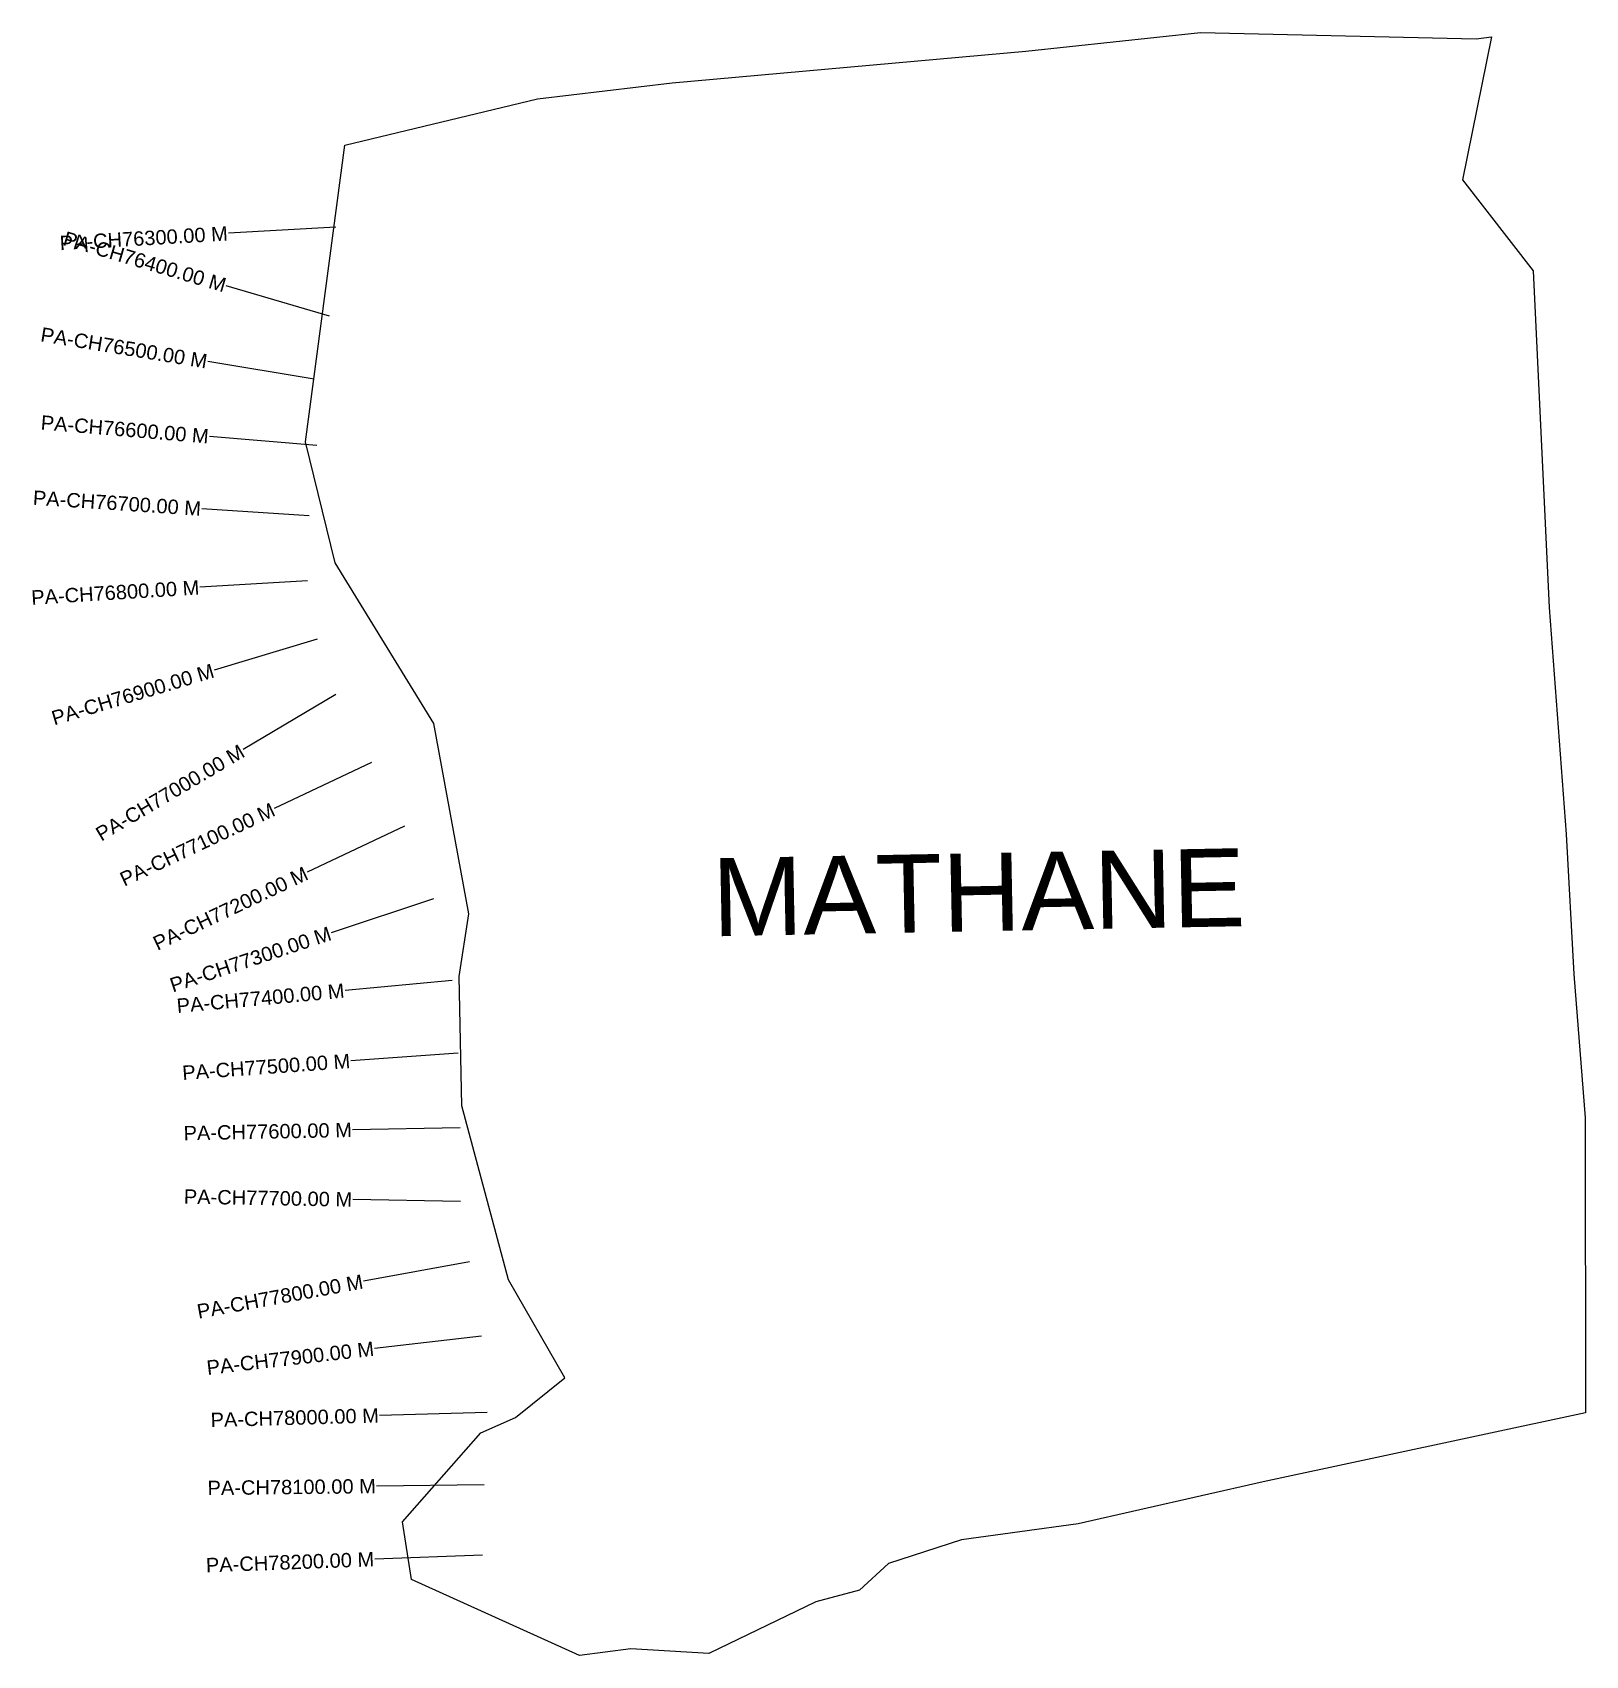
# Model space of a CAD drawing. Header units: metres. Extents: x 260476 to 262640, y 2162896 to 2165157.
import ezdxf
from ezdxf.enums import TextEntityAlignment as Align

# ---------------------------------------------------------------- set-up
doc = ezdxf.new("R2010")
doc.units = ezdxf.units.M
for name, color, linetype in [('CS', 134, 'Continuous'), ('CSMark', 6, 'Continuous'), ('village', 3, 'Continuous'), ('VILLAGE NAME', 250, 'Continuous')]:
    doc.layers.add(name, color=color, linetype=linetype)
doc.styles.add('DynamicDimensions', font='arial.ttf')
doc.styles.get("Standard").update_dxf_attribs({"font": 'simplex.shx'})

msp = doc.modelspace()

# ---------------------------------------------------------------- linework, layer by layer
at = {"layer": 'CS'}
for p, q in [((260899.3, 2164886.1), (260749.5, 2164877.4)), ((260890.2, 2164761.9), (260746.4, 2164804.3)), ((260868.7, 2164674.3), (260720.7, 2164698.6)), ((260872.4, 2164581.8), (260722.9, 2164594.3)), ((260861.9, 2164483.7), (260712.2, 2164493.6)), ((260859.5, 2164393.3), (260709.8, 2164384.2)), ((260873.2, 2164311.8), (260729.5, 2164268.8)), ((260899, 2164234.6), (260769.9, 2164158.2)), ((260948.9, 2164140), (260813.2, 2164076.1)), ((260994.8, 2164051.3), (260859.2, 2163987.2)), ((261034.9, 2163950), (260892.5, 2163902.9)), ((261061.3, 2163836.2), (260911.9, 2163822.5)), ((261069.6, 2163735.1), (260920, 2163724.4)), ((261072.4, 2163631.2), (260922.4, 2163628.3)), ((261072.7, 2163528.4), (260922.8, 2163531.1)), ((261085.1, 2163444.3), (260937.5, 2163417.3)), ((261102.1, 2163340.7), (260953.1, 2163323.6)), ((261110, 2163234.5), (260960, 2163230.4)), ((261105.7, 2163133.4), (260955.8, 2163131.8)), ((261103.3, 2163035.4), (260953.4, 2163030))]:
    msp.add_line(p, q, dxfattribs=at)
at = {"layer": 'village', "color": 3, "true_color": 0x00ff00}
msp.add_polyline3d([(262640, 2163234.1, 0), (262190.7, 2163137.9, 0), (261933.1, 2163079.3, 0), (261770.7, 2163056.8, 0), (261669.2, 2163023.8, 0), (261628.8, 2162986.7, 0), (261567.9, 2162970.4, 0), (261418.9, 2162898.5, 0), (261309.9, 2162904.9, 0), (261238.3, 2162895.7, 0), (261004.6, 2163001.7, 0), (260992, 2163082.1, 0), (261101.1, 2163205.8, 0), (261149.2, 2163227.3, 0), (261218.2, 2163282.7, 0), (261139.5, 2163419.2, 0), (261074.8, 2163661.6, 0), (261070.8, 2163841.7, 0), (261084.5, 2163929, 0), (261035.7, 2164194.3, 0), (260898.2, 2164418.4, 0), (260856.6, 2164586.6, 0), (260911.8, 2165000.3, 0), (261180.1, 2165064.9, 0), (261367.7, 2165086.8, 0), (261860.1, 2165131.1, 0), (262103.8, 2165157.2, 0), (262487.4, 2165148.3, 0), (262508.8, 2165151.3, 0), (262468.8, 2164952, 0), (262566.9, 2164824.9, 0), (262589.2, 2164356, 0), (262612.9, 2164040.1, 0), (262623.5, 2163845, 0), (262639.7, 2163644.8, 0)], close=True, dxfattribs=at)

# ---------------------------------------------------------------- texts
at = {"layer": 'CSMark', "style": 'DynamicDimensions'}
for s, rotation, p in [('PA-CH76300.00 M', 3.3192, (260748.5, 2164877.3)), ('PA-CH76400.00 M', 343.5585, (260745.4, 2164804.6)), ('PA-CH76500.00 M', 350.6628, (260719.7, 2164698.8)), ('PA-CH76600.00 M', 355.2068, (260721.9, 2164594.4)), ('PA-CH76700.00 M', 356.2045, (260711.2, 2164493.7)), ('PA-CH76800.00 M', 3.5051, (260708.8, 2164384.1)), ('PA-CH76900.00 M', 16.6775, (260728.5, 2164268.5)), ('PA-CH77000.00 M', 30.6185, (260769, 2164157.7)), ('PA-CH77100.00 M', 25.1861, (260812.3, 2164075.7)), ('PA-CH77200.00 M', 25.285, (260858.3, 2163986.8)), ('PA-CH77300.00 M', 18.3143, (260891.5, 2163902.6)), ('PA-CH77400.00 M', 5.2718, (260910.9, 2163822.4)), ('PA-CH77500.00 M', 4.0904, (260919, 2163724.3)), ('PA-CH77600.00 M', 1.1393, (260921.4, 2163628.2)), ('PA-CH77700.00 M', 358.9617, (260921.8, 2163531.1)), ('PA-CH77800.00 M', 10.3904, (260936.6, 2163417.1)), ('PA-CH77900.00 M', 6.5701, (260952.1, 2163323.5)), ('PA-CH78000.00 M', 1.5776, (260959, 2163230.4)), ('PA-CH78100.00 M', 0.6254, (260954.8, 2163131.8)), ('PA-CH78200.00 M', 2.0516, (260952.4, 2163030))]:
    msp.add_text(s, height=20, rotation=rotation, dxfattribs=at).set_placement(p, align=Align.MIDDLE_RIGHT)
at = {"layer": 'VILLAGE NAME', "insert": (261422.2, 2164006.5), "char_height": 108.748, "attachment_point": 1, "rotation": 1.1028}
msp.add_mtext_dynamic_manual_height_columns('{\\fArial|b0|i0|c0|p34;MATHANE}', width=726.929, gutter_width=543.7, heights=[0], dxfattribs=at)

doc.saveas('drawing.dxf')
